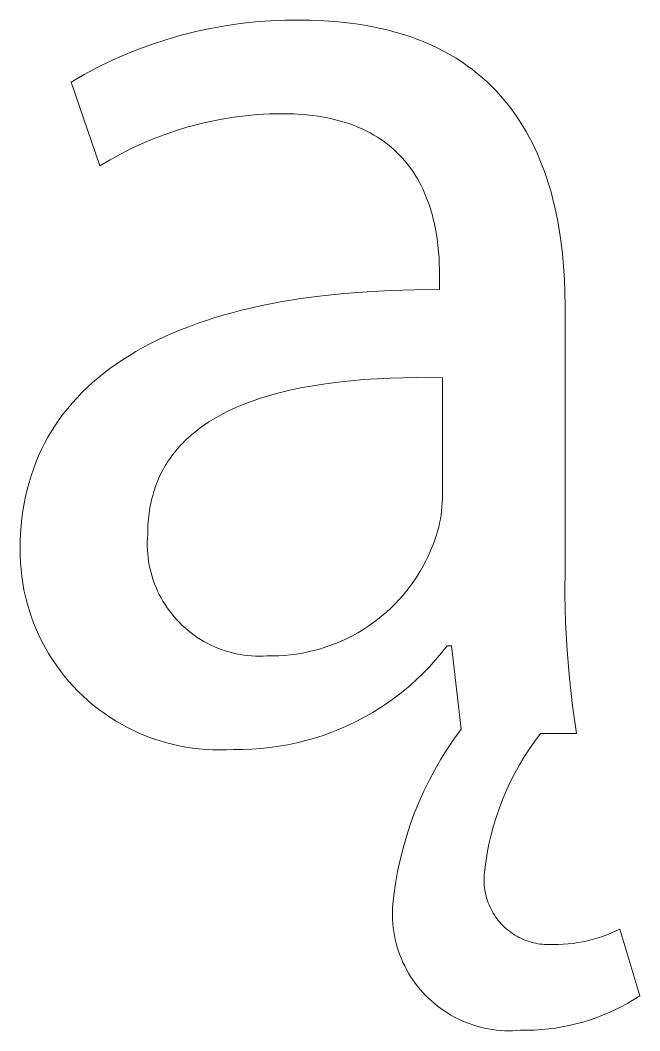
# Model space of a CAD drawing. Header units: millimetres. Extents: x -987 to 2591, y -102 to 2398.
# Drawn here: x 2322.23 to 2337.64, y -49.24 to -24.13 of the extents above; entities that cross this region are included whole.
import ezdxf

# ---------------------------------------------------------------- set-up
doc = ezdxf.new("R2010")
doc.units = ezdxf.units.MM
doc.header["$MEASUREMENT"] = 0
doc.layers.add('Domyślny', color=7, linetype='Continuous', true_color=0x000000)

msp = doc.modelspace()

# ---------------------------------------------------------------- linework, layer by layer
at = {"layer": 'Domyślny', "color": 18, "lineweight": 15, "true_color": 0x000000}
for p, q in [((2326.598, -24.41), (2326.963, -24.331)), ((2326.963, -24.331), (2327.331, -24.265)), ((2327.331, -24.265), (2327.7, -24.212)), ((2327.7, -24.212), (2328.072, -24.172)), ((2328.072, -24.172), (2328.444, -24.145)), ((2328.444, -24.145), (2328.817, -24.13)), ((2328.817, -24.13), (2329.19, -24.128)), ((2329.19, -24.128), (2329.436, -24.131)), ((2329.436, -24.131), (2329.676, -24.139)), ((2329.676, -24.139), (2329.91, -24.152)), ((2329.91, -24.152), (2330.138, -24.17)), ((2330.138, -24.17), (2330.361, -24.193)), ((2330.361, -24.193), (2330.578, -24.221)), ((2330.578, -24.221), (2330.789, -24.253)), ((2330.789, -24.253), (2330.996, -24.291)), ((2330.996, -24.291), (2331.196, -24.333)), ((2331.196, -24.333), (2331.392, -24.379)), ((2325.522, -24.72), (2325.877, -24.604)), ((2325.877, -24.604), (2326.236, -24.501)), ((2326.236, -24.501), (2326.598, -24.41)), ((2331.392, -24.379), (2331.582, -24.43)), ((2331.582, -24.43), (2331.767, -24.485)), ((2331.767, -24.485), (2331.947, -24.545)), ((2331.947, -24.545), (2332.122, -24.609)), ((2332.122, -24.609), (2332.292, -24.677)), ((2324.826, -24.988), (2325.172, -24.848)), ((2325.172, -24.848), (2325.522, -24.72)), ((2332.292, -24.677), (2332.456, -24.748)), ((2332.456, -24.748), (2332.616, -24.824)), ((2332.616, -24.824), (2332.772, -24.904)), ((2324.485, -25.14), (2324.826, -24.988)), ((2332.772, -24.904), (2332.922, -24.987)), ((2332.922, -24.987), (2333.068, -25.074)), ((2333.068, -25.074), (2333.209, -25.165)), ((2323.819, -25.479), (2324.149, -25.304)), ((2324.149, -25.304), (2324.485, -25.14)), ((2333.209, -25.165), (2333.345, -25.259)), ((2333.345, -25.259), (2333.477, -25.357)), ((2333.477, -25.357), (2333.605, -25.458)), ((2323.496, -25.665), (2323.819, -25.479)), ((2333.605, -25.458), (2333.728, -25.562)), ((2333.728, -25.562), (2333.847, -25.669)), ((2324.21, -27.75), (2323.496, -25.665)), ((2333.847, -25.669), (2333.961, -25.779)), ((2333.961, -25.779), (2334.072, -25.893)), ((2334.072, -25.893), (2334.178, -26.009)), ((2334.178, -26.009), (2334.28, -26.128)), ((2334.28, -26.128), (2334.378, -26.25)), ((2334.378, -26.25), (2334.473, -26.374)), ((2327.247, -26.587), (2326.955, -26.644)), ((2327.541, -26.54), (2327.247, -26.587)), ((2327.836, -26.502), (2327.541, -26.54)), ((2328.132, -26.475), (2327.836, -26.502)), ((2328.428, -26.458), (2328.132, -26.475)), ((2328.726, -26.451), (2328.428, -26.458)), ((2328.889, -26.453), (2328.726, -26.451)), ((2329.048, -26.459), (2328.889, -26.453)), ((2329.203, -26.468), (2329.048, -26.459)), ((2329.353, -26.481), (2329.203, -26.468)), ((2329.499, -26.497), (2329.353, -26.481)), ((2329.64, -26.516), (2329.499, -26.497)), ((2329.778, -26.539), (2329.64, -26.516)), ((2329.911, -26.565), (2329.778, -26.539)), ((2330.04, -26.594), (2329.911, -26.565)), ((2330.165, -26.626), (2330.04, -26.594)), ((2334.473, -26.374), (2334.563, -26.501)), ((2334.563, -26.501), (2334.65, -26.63)), ((2326.378, -26.789), (2326.094, -26.876)), ((2326.666, -26.712), (2326.378, -26.789)), ((2326.955, -26.644), (2326.666, -26.712)), ((2330.285, -26.662), (2330.165, -26.626)), ((2330.403, -26.699), (2330.285, -26.662)), ((2330.516, -26.74), (2330.403, -26.699)), ((2330.625, -26.783), (2330.516, -26.74)), ((2330.731, -26.829), (2330.625, -26.783)), ((2330.833, -26.878), (2330.731, -26.829)), ((2334.65, -26.63), (2334.732, -26.762)), ((2334.732, -26.762), (2334.811, -26.896)), ((2325.535, -27.079), (2325.261, -27.195)), ((2325.813, -26.973), (2325.535, -27.079)), ((2326.094, -26.876), (2325.813, -26.973)), ((2330.931, -26.929), (2330.833, -26.878)), ((2331.026, -26.982), (2330.931, -26.929)), ((2331.118, -27.037), (2331.026, -26.982)), ((2331.206, -27.095), (2331.118, -27.037)), ((2331.29, -27.154), (2331.206, -27.095)), ((2334.811, -26.896), (2334.887, -27.032)), ((2334.887, -27.032), (2334.959, -27.171)), ((2324.992, -27.32), (2324.726, -27.454)), ((2325.261, -27.195), (2324.992, -27.32)), ((2331.372, -27.216), (2331.29, -27.154)), ((2331.45, -27.279), (2331.372, -27.216)), ((2331.525, -27.345), (2331.45, -27.279)), ((2331.597, -27.412), (2331.525, -27.345)), ((2334.959, -27.171), (2335.027, -27.311)), ((2335.027, -27.311), (2335.092, -27.453)), ((2324.466, -27.598), (2324.21, -27.75)), ((2324.726, -27.454), (2324.466, -27.598)), ((2331.665, -27.481), (2331.597, -27.412)), ((2331.731, -27.551), (2331.665, -27.481)), ((2331.794, -27.623), (2331.731, -27.551)), ((2331.854, -27.696), (2331.794, -27.623)), ((2335.092, -27.453), (2335.154, -27.598)), ((2335.154, -27.598), (2335.212, -27.744)), ((2331.912, -27.77), (2331.854, -27.696)), ((2331.966, -27.846), (2331.912, -27.77)), ((2332.018, -27.923), (2331.966, -27.846)), ((2335.212, -27.744), (2335.267, -27.891)), ((2332.068, -28.001), (2332.018, -27.923)), ((2332.115, -28.079), (2332.068, -28.001)), ((2332.159, -28.159), (2332.115, -28.079)), ((2335.267, -27.891), (2335.318, -28.04)), ((2335.318, -28.04), (2335.367, -28.191)), ((2332.201, -28.24), (2332.159, -28.159)), ((2332.241, -28.321), (2332.201, -28.24)), ((2332.278, -28.403), (2332.241, -28.321)), ((2335.367, -28.191), (2335.413, -28.343)), ((2335.413, -28.343), (2335.455, -28.497)), ((2332.313, -28.485), (2332.278, -28.403)), ((2332.346, -28.568), (2332.313, -28.485)), ((2332.377, -28.651), (2332.346, -28.568)), ((2335.455, -28.497), (2335.495, -28.652)), ((2332.406, -28.734), (2332.377, -28.651)), ((2332.433, -28.818), (2332.406, -28.734)), ((2332.458, -28.902), (2332.433, -28.818)), ((2335.495, -28.652), (2335.532, -28.808)), ((2335.532, -28.808), (2335.565, -28.965)), ((2332.481, -28.985), (2332.458, -28.902)), ((2332.503, -29.069), (2332.481, -28.985)), ((2332.522, -29.153), (2332.503, -29.069)), ((2335.565, -28.965), (2335.597, -29.123)), ((2335.597, -29.123), (2335.625, -29.282)), ((2332.541, -29.236), (2332.522, -29.153)), ((2332.572, -29.401), (2332.541, -29.236)), ((2335.625, -29.282), (2335.674, -29.602)), ((2332.598, -29.565), (2332.572, -29.401)), ((2332.618, -29.726), (2332.598, -29.565)), ((2335.674, -29.602), (2335.713, -29.925)), ((2332.633, -29.883), (2332.618, -29.726)), ((2332.645, -30.037), (2332.633, -29.883)), ((2332.652, -30.186), (2332.645, -30.037)), ((2335.713, -29.925), (2335.743, -30.25)), ((2332.656, -30.329), (2332.652, -30.186)), ((2332.657, -30.466), (2332.656, -30.329)), ((2335.743, -30.25), (2335.763, -30.576)), ((2332.657, -30.824), (2332.657, -30.466)), ((2335.763, -30.576), (2335.775, -30.902)), ((2330.29, -30.919), (2330.856, -30.875)), ((2330.856, -30.875), (2331.439, -30.844)), ((2331.439, -30.844), (2332.039, -30.827)), ((2332.039, -30.827), (2332.657, -30.824)), ((2328.209, -31.228), (2328.702, -31.131)), ((2328.702, -31.131), (2329.213, -31.047)), ((2329.213, -31.047), (2329.743, -30.976)), ((2329.743, -30.976), (2330.29, -30.919)), ((2335.775, -30.902), (2335.779, -31.229)), ((2327.504, -31.397), (2327.734, -31.338)), ((2327.734, -31.338), (2328.209, -31.228)), ((2335.779, -31.229), (2335.779, -37.71)), ((2326.629, -31.669), (2326.84, -31.596)), ((2326.84, -31.596), (2327.057, -31.527)), ((2327.057, -31.527), (2327.278, -31.461)), ((2327.278, -31.461), (2327.504, -31.397)), ((2326.022, -31.906), (2326.22, -31.824)), ((2326.22, -31.824), (2326.422, -31.745)), ((2326.422, -31.745), (2326.629, -31.669)), ((2325.459, -32.171), (2325.642, -32.08)), ((2325.642, -32.08), (2325.83, -31.991)), ((2325.83, -31.991), (2326.022, -31.906)), ((2324.939, -32.465), (2325.107, -32.364)), ((2325.107, -32.364), (2325.28, -32.266)), ((2325.28, -32.266), (2325.459, -32.171)), ((2324.617, -32.676), (2324.775, -32.569)), ((2324.775, -32.569), (2324.939, -32.465)), ((2324.17, -33.016), (2324.314, -32.899)), ((2324.314, -32.899), (2324.463, -32.786)), ((2324.463, -32.786), (2324.617, -32.676)), ((2323.898, -33.257), (2324.031, -33.135)), ((2324.031, -33.135), (2324.17, -33.016)), ((2330.136, -33.122), (2329.82, -33.163)), ((2330.456, -33.088), (2330.136, -33.122)), ((2330.778, -33.061), (2330.456, -33.088)), ((2331.103, -33.04), (2330.778, -33.061)), ((2331.429, -33.025), (2331.103, -33.04)), ((2332.081, -33.011), (2331.429, -33.025)), ((2332.729, -33.016), (2332.081, -33.011)), ((2332.729, -36.018), (2332.729, -33.016)), ((2323.645, -33.511), (2323.769, -33.383)), ((2323.769, -33.383), (2323.898, -33.257)), ((2328.903, -33.331), (2328.609, -33.404)), ((2329.203, -33.267), (2328.903, -33.331)), ((2329.509, -33.211), (2329.203, -33.267)), ((2329.82, -33.163), (2329.509, -33.211)), ((2323.413, -33.777), (2323.526, -33.642)), ((2323.526, -33.642), (2323.645, -33.511)), ((2327.911, -33.626), (2327.779, -33.677)), ((2328.047, -33.576), (2327.911, -33.626)), ((2328.184, -33.53), (2328.047, -33.576)), ((2328.324, -33.486), (2328.184, -33.53)), ((2328.466, -33.444), (2328.324, -33.486)), ((2328.609, -33.404), (2328.466, -33.444)), ((2323.304, -33.914), (2323.413, -33.777)), ((2327.396, -33.847), (2327.274, -33.909)), ((2327.521, -33.788), (2327.396, -33.847)), ((2327.648, -33.731), (2327.521, -33.788)), ((2327.779, -33.677), (2327.648, -33.731)), ((2323.103, -34.198), (2323.201, -34.054)), ((2323.201, -34.054), (2323.304, -33.914)), ((2326.925, -34.111), (2326.815, -34.184)), ((2327.038, -34.041), (2326.925, -34.111)), ((2327.155, -33.973), (2327.038, -34.041)), ((2327.274, -33.909), (2327.155, -33.973)), ((2322.922, -34.493), (2323.01, -34.344)), ((2323.01, -34.344), (2323.103, -34.198)), ((2326.555, -34.379), (2326.506, -34.42)), ((2326.606, -34.338), (2326.555, -34.379)), ((2326.709, -34.26), (2326.606, -34.338)), ((2326.815, -34.184), (2326.709, -34.26)), ((2322.761, -34.8), (2322.839, -34.645)), ((2322.839, -34.645), (2322.922, -34.493)), ((2326.273, -34.638), (2326.229, -34.684)), ((2326.318, -34.593), (2326.273, -34.638)), ((2326.363, -34.549), (2326.318, -34.593)), ((2326.41, -34.505), (2326.363, -34.549)), ((2326.458, -34.462), (2326.41, -34.505)), ((2326.506, -34.42), (2326.458, -34.462)), ((2322.689, -34.958), (2322.761, -34.8)), ((2326.064, -34.876), (2326.025, -34.925)), ((2326.104, -34.826), (2326.064, -34.876)), ((2326.145, -34.778), (2326.104, -34.826)), ((2326.187, -34.731), (2326.145, -34.778)), ((2326.229, -34.684), (2326.187, -34.731)), ((2322.56, -35.282), (2322.622, -35.118)), ((2322.622, -35.118), (2322.689, -34.958)), ((2325.881, -35.134), (2325.848, -35.188)), ((2325.915, -35.08), (2325.881, -35.134)), ((2325.951, -35.028), (2325.915, -35.08)), ((2325.988, -34.976), (2325.951, -35.028)), ((2326.025, -34.925), (2325.988, -34.976)), ((2322.504, -35.448), (2322.56, -35.282)), ((2325.754, -35.355), (2325.725, -35.413)), ((2325.784, -35.298), (2325.754, -35.355)), ((2325.815, -35.243), (2325.784, -35.298)), ((2325.848, -35.188), (2325.815, -35.243)), ((2322.407, -35.79), (2322.452, -35.618)), ((2322.452, -35.618), (2322.504, -35.448)), ((2325.621, -35.652), (2325.598, -35.714)), ((2325.645, -35.591), (2325.621, -35.652)), ((2325.671, -35.53), (2325.645, -35.591)), ((2325.697, -35.471), (2325.671, -35.53)), ((2325.725, -35.413), (2325.697, -35.471)), ((2322.366, -35.965), (2322.407, -35.79)), ((2325.536, -35.905), (2325.518, -35.971)), ((2325.555, -35.841), (2325.536, -35.905)), ((2325.576, -35.777), (2325.555, -35.841)), ((2325.598, -35.714), (2325.576, -35.777)), ((2322.301, -36.324), (2322.331, -36.143)), ((2322.331, -36.143), (2322.366, -35.965)), ((2325.485, -36.105), (2325.471, -36.174)), ((2325.501, -36.038), (2325.485, -36.105)), ((2325.518, -35.971), (2325.501, -36.038)), ((2332.719, -36.222), (2332.725, -36.12)), ((2332.725, -36.12), (2332.729, -36.018)), ((2322.276, -36.507), (2322.301, -36.324)), ((2325.436, -36.385), (2325.427, -36.457)), ((2325.446, -36.313), (2325.436, -36.385)), ((2325.458, -36.243), (2325.446, -36.313)), ((2325.471, -36.174), (2325.458, -36.243)), ((2332.696, -36.425), (2332.709, -36.324)), ((2332.709, -36.324), (2332.719, -36.222)), ((2322.257, -36.693), (2322.276, -36.507)), ((2325.413, -36.605), (2325.408, -36.68)), ((2325.419, -36.53), (2325.413, -36.605)), ((2325.427, -36.457), (2325.419, -36.53)), ((2332.637, -36.725), (2332.66, -36.626)), ((2332.66, -36.626), (2332.679, -36.526)), ((2332.679, -36.526), (2332.696, -36.425)), ((2322.236, -37.074), (2322.244, -36.883)), ((2322.244, -36.883), (2322.257, -36.693)), ((2325.402, -36.912), (2325.395, -37.007)), ((2325.403, -36.833), (2325.402, -36.912)), ((2325.405, -36.756), (2325.403, -36.833)), ((2325.408, -36.68), (2325.405, -36.756)), ((2332.582, -36.922), (2332.611, -36.824)), ((2332.611, -36.824), (2332.637, -36.725)), ((2322.233, -37.269), (2322.236, -37.074)), ((2325.395, -37.007), (2325.392, -37.103)), ((2325.392, -37.103), (2325.393, -37.199)), ((2332.445, -37.294), (2332.5, -37.157)), ((2332.5, -37.157), (2332.55, -37.019)), ((2332.55, -37.019), (2332.582, -36.922)), ((2322.234, -37.439), (2322.233, -37.269)), ((2325.393, -37.199), (2325.396, -37.295)), ((2325.396, -37.295), (2325.403, -37.391)), ((2325.403, -37.391), (2325.413, -37.487)), ((2332.385, -37.428), (2332.445, -37.294)), ((2322.241, -37.61), (2322.234, -37.439)), ((2322.254, -37.779), (2322.241, -37.61)), ((2325.413, -37.487), (2325.426, -37.582)), ((2325.426, -37.582), (2325.443, -37.676)), ((2332.252, -37.691), (2332.321, -37.561)), ((2332.321, -37.561), (2332.385, -37.428)), ((2322.273, -37.949), (2322.254, -37.779)), ((2325.443, -37.676), (2325.463, -37.77)), ((2325.463, -37.77), (2325.486, -37.863)), ((2325.486, -37.863), (2325.513, -37.956)), ((2332.102, -37.944), (2332.179, -37.819)), ((2332.179, -37.819), (2332.252, -37.691)), ((2335.779, -37.71), (2335.775, -38.403)), ((2322.297, -38.117), (2322.273, -37.949)), ((2322.327, -38.285), (2322.297, -38.117)), ((2325.513, -37.956), (2325.542, -38.047)), ((2325.542, -38.047), (2325.575, -38.137)), ((2325.575, -38.137), (2325.61, -38.227)), ((2331.934, -38.186), (2332.02, -38.067)), ((2332.02, -38.067), (2332.102, -37.944)), ((2322.363, -38.451), (2322.327, -38.285)), ((2325.61, -38.227), (2325.649, -38.314)), ((2325.649, -38.314), (2325.691, -38.401)), ((2325.691, -38.401), (2325.736, -38.486)), ((2331.653, -38.527), (2331.751, -38.417)), ((2331.751, -38.417), (2331.844, -38.303)), ((2331.844, -38.303), (2331.934, -38.186)), ((2335.775, -38.403), (2335.792, -39.097)), ((2322.405, -38.616), (2322.363, -38.451)), ((2322.453, -38.78), (2322.405, -38.616)), ((2325.736, -38.486), (2325.783, -38.569)), ((2325.783, -38.569), (2325.834, -38.651)), ((2325.834, -38.651), (2325.887, -38.731)), ((2331.447, -38.737), (2331.552, -38.634)), ((2331.552, -38.634), (2331.653, -38.527)), ((2322.506, -38.942), (2322.453, -38.78)), ((2325.887, -38.731), (2325.943, -38.809)), ((2325.943, -38.809), (2326.002, -38.885)), ((2326.002, -38.885), (2326.063, -38.959)), ((2331.227, -38.933), (2331.339, -38.837)), ((2331.339, -38.837), (2331.447, -38.737)), ((2322.564, -39.101), (2322.506, -38.942)), ((2322.629, -39.259), (2322.564, -39.101)), ((2326.063, -38.959), (2326.127, -39.031)), ((2326.127, -39.031), (2326.193, -39.1)), ((2326.193, -39.1), (2326.261, -39.167)), ((2326.261, -39.167), (2326.332, -39.232)), ((2330.873, -39.197), (2330.994, -39.113)), ((2330.994, -39.113), (2331.112, -39.025)), ((2331.112, -39.025), (2331.227, -38.933)), ((2335.792, -39.097), (2335.829, -39.789)), ((2322.698, -39.415), (2322.629, -39.259)), ((2322.773, -39.568), (2322.698, -39.415)), ((2326.332, -39.232), (2326.405, -39.295)), ((2326.405, -39.295), (2326.48, -39.355)), ((2326.48, -39.355), (2326.557, -39.412)), ((2326.557, -39.412), (2326.636, -39.466)), ((2330.363, -39.49), (2330.494, -39.424)), ((2330.494, -39.424), (2330.623, -39.352)), ((2330.623, -39.352), (2330.75, -39.277)), ((2330.75, -39.277), (2330.873, -39.197)), ((2322.853, -39.718), (2322.773, -39.568)), ((2326.636, -39.466), (2326.717, -39.518)), ((2326.717, -39.518), (2326.8, -39.567)), ((2326.8, -39.567), (2326.884, -39.613)), ((2326.884, -39.613), (2326.97, -39.656)), ((2326.97, -39.656), (2327.057, -39.696)), ((2329.818, -39.712), (2329.957, -39.663)), ((2329.957, -39.663), (2330.094, -39.61)), ((2330.094, -39.61), (2330.23, -39.553)), ((2330.23, -39.553), (2330.363, -39.49)), ((2332.848, -39.676), (2332.708, -39.854)), ((2332.955, -39.676), (2332.848, -39.676)), ((2333.193, -41.749), (2332.955, -39.676)), ((2322.938, -39.865), (2322.853, -39.718)), ((2323.028, -40.01), (2322.938, -39.865)), ((2327.057, -39.696), (2327.146, -39.733)), ((2327.146, -39.733), (2327.235, -39.768)), ((2327.235, -39.768), (2327.326, -39.799)), ((2327.326, -39.799), (2327.418, -39.826)), ((2327.418, -39.826), (2327.511, -39.851)), ((2327.511, -39.851), (2327.604, -39.872)), ((2327.604, -39.872), (2327.699, -39.891)), ((2327.699, -39.891), (2327.794, -39.905)), ((2327.794, -39.905), (2327.889, -39.917)), ((2327.889, -39.917), (2327.985, -39.925)), ((2327.985, -39.925), (2328.08, -39.931)), ((2328.08, -39.931), (2328.176, -39.932)), ((2328.176, -39.932), (2328.272, -39.931)), ((2328.272, -39.931), (2328.368, -39.926)), ((2328.368, -39.926), (2328.516, -39.927)), ((2328.516, -39.927), (2328.663, -39.923)), ((2328.663, -39.923), (2328.81, -39.914)), ((2328.81, -39.914), (2328.956, -39.9)), ((2328.956, -39.9), (2329.102, -39.881)), ((2329.102, -39.881), (2329.248, -39.857)), ((2329.248, -39.857), (2329.392, -39.828)), ((2329.392, -39.828), (2329.535, -39.794)), ((2329.535, -39.794), (2329.677, -39.755)), ((2329.677, -39.755), (2329.818, -39.712)), ((2332.708, -39.854), (2332.561, -40.027)), ((2335.829, -39.789), (2335.887, -40.48)), ((2323.123, -40.151), (2323.028, -40.01)), ((2323.223, -40.289), (2323.123, -40.151)), ((2332.561, -40.027), (2332.409, -40.196)), ((2323.328, -40.423), (2323.223, -40.289)), ((2323.437, -40.554), (2323.328, -40.423)), ((2332.251, -40.358), (2332.087, -40.515)), ((2332.409, -40.196), (2332.251, -40.358)), ((2323.551, -40.681), (2323.437, -40.554)), ((2323.669, -40.804), (2323.551, -40.681)), ((2331.918, -40.667), (2331.743, -40.812)), ((2332.087, -40.515), (2331.918, -40.667)), ((2335.887, -40.48), (2335.966, -41.169)), ((2323.791, -40.922), (2323.669, -40.804)), ((2323.917, -41.037), (2323.791, -40.922)), ((2331.743, -40.812), (2331.564, -40.951)), ((2324.047, -41.147), (2323.917, -41.037)), ((2324.181, -41.252), (2324.047, -41.147)), ((2331.38, -41.084), (2331.192, -41.21)), ((2331.564, -40.951), (2331.38, -41.084)), ((2335.966, -41.169), (2336.065, -41.856)), ((2324.318, -41.353), (2324.181, -41.252)), ((2324.458, -41.449), (2324.318, -41.353)), ((2330.999, -41.33), (2330.802, -41.443)), ((2331.192, -41.21), (2330.999, -41.33)), ((2324.602, -41.54), (2324.458, -41.449)), ((2324.749, -41.626), (2324.602, -41.54)), ((2324.899, -41.707), (2324.749, -41.626)), ((2330.397, -41.648), (2330.19, -41.74)), ((2330.601, -41.549), (2330.397, -41.648)), ((2330.802, -41.443), (2330.601, -41.549)), ((2325.052, -41.783), (2324.899, -41.707)), ((2325.207, -41.854), (2325.052, -41.783)), ((2325.364, -41.919), (2325.207, -41.854)), ((2325.523, -41.978), (2325.364, -41.919)), ((2329.765, -41.901), (2329.549, -41.971)), ((2329.979, -41.824), (2329.765, -41.901)), ((2330.19, -41.74), (2329.979, -41.824)), ((2333.017, -41.992), (2333.193, -41.749)), ((2335.171, -41.856), (2335.029, -42.044)), ((2336.065, -41.856), (2335.171, -41.856)), ((2325.685, -42.033), (2325.523, -41.978)), ((2325.848, -42.081), (2325.685, -42.033)), ((2326.013, -42.124), (2325.848, -42.081)), ((2326.179, -42.161), (2326.013, -42.124)), ((2326.347, -42.192), (2326.179, -42.161)), ((2326.515, -42.218), (2326.347, -42.192)), ((2328.665, -42.173), (2328.44, -42.204)), ((2328.889, -42.134), (2328.665, -42.173)), ((2329.111, -42.087), (2328.889, -42.134)), ((2329.331, -42.033), (2329.111, -42.087)), ((2329.549, -41.971), (2329.331, -42.033)), ((2332.849, -42.241), (2333.017, -41.992)), ((2335.029, -42.044), (2334.894, -42.236)), ((2326.684, -42.238), (2326.515, -42.218)), ((2326.854, -42.252), (2326.684, -42.238)), ((2327.024, -42.26), (2326.854, -42.252)), ((2327.194, -42.262), (2327.024, -42.26)), ((2327.364, -42.258), (2327.194, -42.262)), ((2327.534, -42.249), (2327.364, -42.258)), ((2327.761, -42.25), (2327.534, -42.249)), ((2327.988, -42.242), (2327.761, -42.25)), ((2328.215, -42.227), (2327.988, -42.242)), ((2328.44, -42.204), (2328.215, -42.227)), ((2332.689, -42.496), (2332.849, -42.241)), ((2334.766, -42.433), (2334.645, -42.635)), ((2334.894, -42.236), (2334.766, -42.433)), ((2332.539, -42.756), (2332.689, -42.496)), ((2334.645, -42.635), (2334.531, -42.84)), ((2332.398, -43.022), (2332.539, -42.756)), ((2334.531, -42.84), (2334.424, -43.05)), ((2332.266, -43.292), (2332.398, -43.022)), ((2334.424, -43.05), (2334.324, -43.263)), ((2332.143, -43.566), (2332.266, -43.292)), ((2334.324, -43.263), (2334.232, -43.479)), ((2332.031, -43.845), (2332.143, -43.566)), ((2334.148, -43.699), (2334.071, -43.921)), ((2334.232, -43.479), (2334.148, -43.699)), ((2331.928, -44.128), (2332.031, -43.845)), ((2334.071, -43.921), (2334.002, -44.146)), ((2331.835, -44.413), (2331.928, -44.128)), ((2334.002, -44.146), (2333.941, -44.373)), ((2331.752, -44.702), (2331.835, -44.413)), ((2333.941, -44.373), (2333.888, -44.602)), ((2331.679, -44.994), (2331.752, -44.702)), ((2333.888, -44.602), (2333.843, -44.833)), ((2333.843, -44.833), (2333.806, -45.065)), ((2331.616, -45.288), (2331.679, -44.994)), ((2333.806, -45.065), (2333.777, -45.299)), ((2331.564, -45.584), (2331.616, -45.288)), ((2333.768, -45.41), (2333.766, -45.466)), ((2333.771, -45.354), (2333.768, -45.41)), ((2333.777, -45.299), (2333.771, -45.354)), ((2331.521, -45.882), (2331.564, -45.584)), ((2333.766, -45.466), (2333.766, -45.521)), ((2333.766, -45.521), (2333.767, -45.577)), ((2333.767, -45.577), (2333.771, -45.633)), ((2333.771, -45.633), (2333.777, -45.688)), ((2333.777, -45.688), (2333.785, -45.743)), ((2331.49, -46.181), (2331.521, -45.882)), ((2333.785, -45.743), (2333.794, -45.798)), ((2333.794, -45.798), (2333.806, -45.852)), ((2333.806, -45.852), (2333.819, -45.907)), ((2333.819, -45.907), (2333.834, -45.96)), ((2333.834, -45.96), (2333.851, -46.013)), ((2331.486, -46.28), (2331.49, -46.181)), ((2333.851, -46.013), (2333.87, -46.066)), ((2333.87, -46.066), (2333.891, -46.117)), ((2333.891, -46.117), (2333.913, -46.168)), ((2333.913, -46.168), (2333.938, -46.218)), ((2331.486, -46.38), (2331.486, -46.28)), ((2331.49, -46.48), (2331.486, -46.38)), ((2333.938, -46.218), (2333.964, -46.268)), ((2333.964, -46.268), (2333.991, -46.316)), ((2333.991, -46.316), (2334.021, -46.363)), ((2334.021, -46.363), (2334.052, -46.41)), ((2334.052, -46.41), (2334.084, -46.455)), ((2334.084, -46.455), (2334.118, -46.499)), ((2331.496, -46.58), (2331.49, -46.48)), ((2331.507, -46.679), (2331.496, -46.58)), ((2331.52, -46.779), (2331.507, -46.679)), ((2334.118, -46.499), (2334.154, -46.542)), ((2334.154, -46.542), (2334.191, -46.584)), ((2334.191, -46.584), (2334.229, -46.624)), ((2334.229, -46.624), (2334.269, -46.663)), ((2334.269, -46.663), (2334.31, -46.7)), ((2334.31, -46.7), (2334.352, -46.737)), ((2331.537, -46.877), (2331.52, -46.779)), ((2331.558, -46.975), (2331.537, -46.877)), ((2334.352, -46.737), (2334.396, -46.771)), ((2334.396, -46.771), (2334.441, -46.804)), ((2334.441, -46.804), (2334.487, -46.836)), ((2334.487, -46.836), (2334.534, -46.866)), ((2334.534, -46.866), (2334.582, -46.894)), ((2334.582, -46.894), (2334.631, -46.921)), ((2334.631, -46.921), (2334.681, -46.945)), ((2334.681, -46.945), (2334.731, -46.969)), ((2336.456, -46.976), (2336.573, -46.943)), ((2336.573, -46.943), (2336.689, -46.905)), ((2336.689, -46.905), (2336.803, -46.864)), ((2336.803, -46.864), (2336.916, -46.819)), ((2336.916, -46.819), (2337.027, -46.77)), ((2337.027, -46.77), (2337.137, -46.717)), ((2337.137, -46.717), (2337.637, -48.373)), ((2331.581, -47.072), (2331.558, -46.975)), ((2331.609, -47.168), (2331.581, -47.072)), ((2331.639, -47.263), (2331.609, -47.168)), ((2334.731, -46.969), (2334.783, -46.99)), ((2334.783, -46.99), (2334.835, -47.009)), ((2334.835, -47.009), (2334.888, -47.027)), ((2334.888, -47.027), (2334.941, -47.043)), ((2334.941, -47.043), (2334.995, -47.057)), ((2334.995, -47.057), (2335.049, -47.069)), ((2335.049, -47.069), (2335.104, -47.08)), ((2335.104, -47.08), (2335.159, -47.088)), ((2335.159, -47.088), (2335.215, -47.094)), ((2335.215, -47.094), (2335.27, -47.099)), ((2335.27, -47.099), (2335.326, -47.102)), ((2335.326, -47.102), (2335.381, -47.102)), ((2335.381, -47.102), (2335.437, -47.101)), ((2335.437, -47.101), (2335.493, -47.098)), ((2335.493, -47.098), (2335.614, -47.097)), ((2335.614, -47.097), (2335.736, -47.092)), ((2335.736, -47.092), (2335.857, -47.083)), ((2335.857, -47.083), (2335.978, -47.07)), ((2335.978, -47.07), (2336.099, -47.053)), ((2336.099, -47.053), (2336.219, -47.031)), ((2336.219, -47.031), (2336.338, -47.006)), ((2336.338, -47.006), (2336.456, -46.976)), ((2331.672, -47.358), (2331.639, -47.263)), ((2331.709, -47.451), (2331.672, -47.358)), ((2331.749, -47.542), (2331.709, -47.451)), ((2331.792, -47.632), (2331.749, -47.542)), ((2331.839, -47.721), (2331.792, -47.632)), ((2331.888, -47.808), (2331.839, -47.721)), ((2331.94, -47.893), (2331.888, -47.808)), ((2331.995, -47.977), (2331.94, -47.893)), ((2332.053, -48.058), (2331.995, -47.977)), ((2332.114, -48.138), (2332.053, -48.058)), ((2332.177, -48.215), (2332.114, -48.138)), ((2332.243, -48.29), (2332.177, -48.215)), ((2332.311, -48.363), (2332.243, -48.29)), ((2332.382, -48.433), (2332.311, -48.363)), ((2332.456, -48.501), (2332.382, -48.433)), ((2337.49, -48.466), (2337.34, -48.555)), ((2337.637, -48.373), (2337.49, -48.466)), ((2332.531, -48.567), (2332.456, -48.501)), ((2332.609, -48.629), (2332.531, -48.567)), ((2332.689, -48.689), (2332.609, -48.629)), ((2332.771, -48.747), (2332.689, -48.689)), ((2337.032, -48.716), (2336.874, -48.789)), ((2337.187, -48.638), (2337.032, -48.716)), ((2337.34, -48.555), (2337.187, -48.638)), ((2332.855, -48.801), (2332.771, -48.747)), ((2332.94, -48.853), (2332.855, -48.801)), ((2333.028, -48.901), (2332.94, -48.853)), ((2333.117, -48.947), (2333.028, -48.901)), ((2333.207, -48.989), (2333.117, -48.947)), ((2336.55, -48.919), (2336.386, -48.976)), ((2336.713, -48.857), (2336.55, -48.919)), ((2336.874, -48.789), (2336.713, -48.857)), ((2333.299, -49.028), (2333.207, -48.989)), ((2333.393, -49.064), (2333.299, -49.028)), ((2333.487, -49.097), (2333.393, -49.064)), ((2333.582, -49.127), (2333.487, -49.097)), ((2333.679, -49.153), (2333.582, -49.127)), ((2333.776, -49.176), (2333.679, -49.153)), ((2333.874, -49.196), (2333.776, -49.176)), ((2333.973, -49.212), (2333.874, -49.196)), ((2334.072, -49.225), (2333.973, -49.212)), ((2334.171, -49.235), (2334.072, -49.225)), ((2335.193, -49.215), (2335.019, -49.226)), ((2335.366, -49.198), (2335.193, -49.215)), ((2335.539, -49.175), (2335.366, -49.198)), ((2335.711, -49.147), (2335.539, -49.175)), ((2335.882, -49.113), (2335.711, -49.147)), ((2336.051, -49.073), (2335.882, -49.113)), ((2336.219, -49.027), (2336.051, -49.073)), ((2336.386, -48.976), (2336.219, -49.027)), ((2334.271, -49.241), (2334.171, -49.235)), ((2334.371, -49.243), (2334.271, -49.241)), ((2334.471, -49.242), (2334.371, -49.243)), ((2334.571, -49.238), (2334.471, -49.242)), ((2334.671, -49.23), (2334.571, -49.238)), ((2334.845, -49.231), (2334.671, -49.23)), ((2335.019, -49.226), (2334.845, -49.231))]:
    msp.add_line(p, q, dxfattribs=at)

doc.saveas('drawing.dxf')
